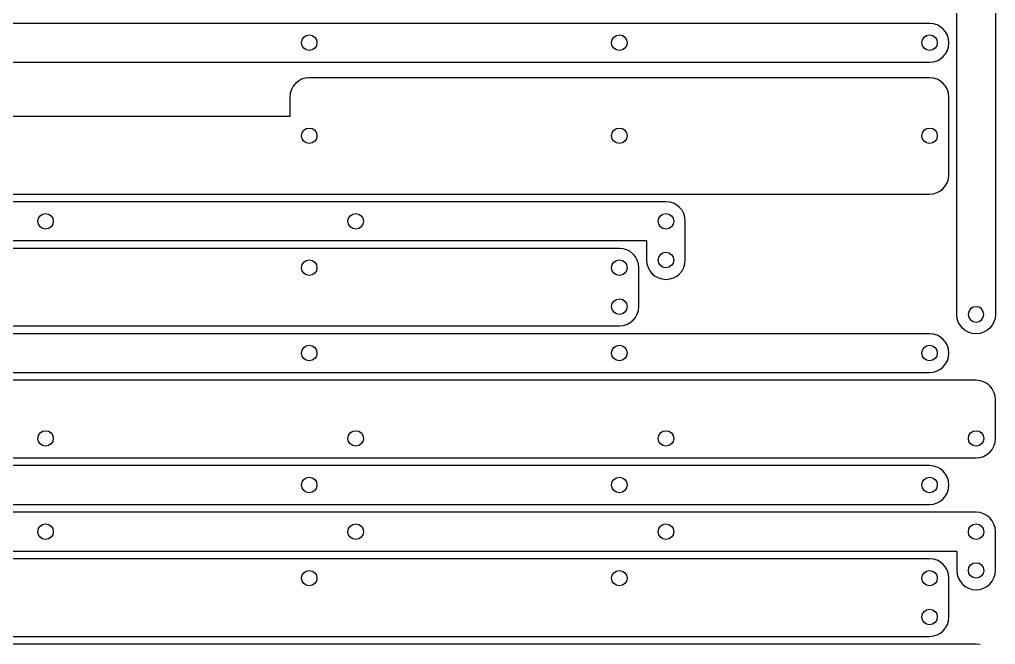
# Model space of a CAD drawing. Extents: x -146 to 800, y 150 to 800.
# Drawn here: x 344.3 to 596.1, y 469.9 to 631 of the extents above; entities that cross this region are included whole.
import ezdxf

# ---------------------------------------------------------------- set-up
doc = ezdxf.new("R2010")
doc.units = 0

msp = doc.modelspace()

# ---------------------------------------------------------------- linework, layer by layer
for p, q in [((596.056, 794.999), (596.056, 554.999)), ((586.056, 554.999), (586.056, 789.999)), ((579.056, 629.999), (-140.943, 629.999)), ((580.066137, 629.897727), (579.056, 629.999)), ((581.005844, 629.607125), (580.066137, 629.897727)), ((581.855316, 629.147023), (581.005844, 629.607125)), ((417.641625, 626.430375), (418.277328, 626.858891)), ((418.277328, 626.858891), (419.056, 627.016)), ((419.056, 627.016), (419.834812, 626.858891)), ((419.834812, 626.858891), (420.47075, 626.430375)), ((497.641625, 626.430375), (498.277328, 626.858891)), ((498.277328, 626.858891), (499.056, 627.016)), ((499.056, 627.016), (499.834672, 626.858891)), ((499.834672, 626.858891), (500.470375, 626.430375)), ((577.641625, 626.430375), (578.277328, 626.858891)), ((578.277328, 626.858891), (579.056, 627.016)), ((579.056, 627.016), (579.834672, 626.858891)), ((579.834672, 626.858891), (580.470375, 626.430375)), ((582.59475, 628.53725), (581.855316, 629.147023)), ((583.20434, 627.797633), (582.59475, 628.53725)), ((583.664281, 626.948), (583.20434, 627.797633)), ((583.95477, 626.00818), (583.664281, 626.948)), ((417.056, 625.016), (417.213109, 625.794672)), ((417.21325, 624.237906), (417.056, 625.016)), ((417.213109, 625.794672), (417.641625, 626.430375)), ((420.47075, 626.430375), (420.899313, 625.794672)), ((421.056, 625.016), (420.898891, 624.237766)), ((420.899313, 625.794672), (421.056, 625.016)), ((497.056, 625.016), (497.213109, 625.794672)), ((497.213531, 624.237906), (497.056, 625.016)), ((497.213109, 625.794672), (497.641625, 626.430375)), ((500.470375, 626.430375), (500.898891, 625.794672)), ((501.056, 625.016), (500.89875, 624.237766)), ((500.898891, 625.794672), (501.056, 625.016)), ((577.056, 625.016), (577.213109, 625.794672)), ((577.21325, 624.237906), (577.056, 625.016)), ((577.213109, 625.794672), (577.641625, 626.430375)), ((580.470375, 626.430375), (580.898891, 625.794672)), ((580.898891, 625.794672), (581.056, 625.016)), ((581.056, 625.016), (580.898891, 624.237766)), ((584.056, 624.998), (583.95477, 626.00818)), ((583.95477, 623.987906), (584.056, 624.998)), ((417.642, 623.6025), (417.21325, 624.237906)), ((418.27775, 623.174094), (417.642, 623.6025)), ((419.056, 623.017), (418.27775, 623.174094)), ((419.834672, 623.173672), (419.056, 623.017)), ((420.470375, 623.602125), (419.834672, 623.173672)), ((420.898891, 624.237766), (420.470375, 623.602125)), ((497.642, 623.6025), (497.213531, 624.237906)), ((498.277469, 623.174094), (497.642, 623.6025)), ((499.056, 623.017), (498.277469, 623.174094)), ((499.83425, 623.173672), (499.056, 623.017)), ((500.47, 623.602125), (499.83425, 623.173672)), ((500.89875, 624.237766), (500.47, 623.602125)), ((577.642, 623.6025), (577.21325, 624.237906)), ((578.27775, 623.174094), (577.642, 623.6025)), ((579.056, 623.017), (578.27775, 623.174094)), ((579.834672, 623.173672), (579.056, 623.017)), ((580.470375, 623.602125), (579.834672, 623.173672)), ((580.898891, 624.237766), (580.470375, 623.602125)), ((582.59475, 621.45975), (583.20434, 622.199)), ((583.20434, 622.199), (583.664281, 623.048313)), ((583.664281, 623.048313), (583.95477, 623.987906)), ((-140.943, 619.999), (579.056, 619.999)), ((579.056, 619.999), (580.066137, 620.100187)), ((580.066137, 620.100187), (581.005844, 620.390562)), ((581.005844, 620.390562), (581.855316, 620.850344)), ((581.855316, 620.850344), (582.59475, 621.45975)), ((415.51725, 614.53675), (414.90766, 613.797316)), ((416.256684, 615.14634), (415.51725, 614.53675)), ((417.106156, 615.606281), (416.256684, 615.14634)), ((418.045863, 615.89677), (417.106156, 615.606281)), ((419.056, 615.998), (418.045863, 615.89677)), ((579.056, 615.998), (419.056, 615.998)), ((580.066094, 615.89677), (579.056, 615.998)), ((581.005688, 615.606281), (580.066094, 615.89677)), ((581.855, 615.14634), (581.005688, 615.606281)), ((582.59425, 614.53675), (581.855, 615.14634)), ((583.203656, 613.797316), (582.59425, 614.53675)), ((414.15723, 612.008137), (414.056, 610.998)), ((414.447719, 612.947844), (414.15723, 612.008137)), ((414.90766, 613.797316), (414.447719, 612.947844)), ((583.663437, 612.947844), (583.203656, 613.797316)), ((583.953812, 612.008137), (583.663437, 612.947844)), ((584.055, 610.998), (583.953812, 612.008137)), ((414.056, 610.998), (414.056, 606.033)), ((584.055, 590.998), (584.055, 610.998)), ((414.056, 606.033), (-140.944, 606.033)), ((417.056, 601.033), (417.21325, 601.81175)), ((417.21325, 601.81175), (417.642, 602.448)), ((417.642, 602.448), (418.27775, 602.875875)), ((418.27775, 602.875875), (419.056, 603.033)), ((419.056, 603.033), (419.83425, 602.875875)), ((419.83425, 602.875875), (420.47, 602.448)), ((420.47, 602.448), (420.89875, 601.81175)), ((420.89875, 601.81175), (421.056, 601.033)), ((497.057, 601.035), (497.21375, 601.81175)), ((497.21375, 601.81175), (497.642, 602.446)), ((497.642, 602.446), (498.276875, 602.875125)), ((498.276875, 602.875125), (499.055, 603.032)), ((499.055, 603.032), (499.056, 603.033)), ((499.056, 603.033), (499.83425, 602.875875)), ((499.83425, 602.875875), (500.47, 602.448)), ((500.47, 602.448), (500.89875, 601.81175)), ((500.89875, 601.81175), (501.056, 601.033)), ((577.056, 601.033), (577.213109, 601.811672)), ((577.213109, 601.811672), (577.641625, 602.447375)), ((577.641625, 602.447375), (578.277328, 602.875891)), ((578.277328, 602.875891), (579.056, 603.033)), ((579.056, 603.033), (579.834672, 602.875891)), ((579.834672, 602.875891), (580.470375, 602.447375)), ((580.470375, 602.447375), (580.898891, 601.811672)), ((580.898891, 601.811672), (581.056, 601.033)), ((417.212625, 600.256125), (417.056, 601.033)), ((417.64, 599.621), (417.212625, 600.256125)), ((417.643, 599.619), (417.64, 599.621)), ((418.27825, 599.191125), (417.643, 599.619)), ((417.643, 599.619), (417.643, 599.619)), ((419.056, 599.034), (418.27825, 599.191125)), ((419.832875, 599.190625), (419.056, 599.034)), ((420.468, 599.618), (419.832875, 599.190625)), ((420.471, 599.62), (420.468, 599.618)), ((420.898875, 600.25525), (420.471, 599.62)), ((420.471, 599.62), (420.471, 599.62)), ((421.056, 601.033), (420.898875, 600.25525)), ((497.057, 601.033), (497.057, 601.035)), ((497.057, 601.03), (497.057, 601.033)), ((497.2135, 600.254625), (497.057, 601.03)), ((497.64, 599.621), (497.2135, 600.254625)), ((497.643, 599.619), (497.64, 599.621)), ((498.277875, 599.191125), (497.643, 599.619)), ((497.643, 599.619), (497.643, 599.619)), ((499.056, 599.034), (498.277875, 599.191125)), ((499.832875, 599.190625), (499.056, 599.034)), ((500.468, 599.618), (499.832875, 599.190625)), ((500.47, 599.62), (500.468, 599.618)), ((500.89875, 600.25525), (500.47, 599.62)), ((500.47, 599.62), (500.47, 599.62)), ((501.056, 601.033), (500.89875, 600.25525)), ((577.213109, 600.25475), (577.056, 601.033)), ((577.641625, 599.619), (577.213109, 600.25475)), ((578.277328, 599.19025), (577.641625, 599.619)), ((579.056, 599.033), (578.277328, 599.19025)), ((579.83425, 599.19025), (579.056, 599.033)), ((580.47, 599.619), (579.83425, 599.19025)), ((580.89875, 600.25475), (580.47, 599.619)), ((581.056, 601.033), (580.89875, 600.25475)), ((583.203656, 588.198684), (583.663437, 589.048156)), ((583.663437, 589.048156), (583.953812, 589.987863)), ((583.953812, 589.987863), (584.055, 590.998)), ((581.005688, 586.389719), (581.855, 586.84966)), ((581.855, 586.84966), (582.59425, 587.45925)), ((582.59425, 587.45925), (583.203656, 588.198684)), ((-140.944, 586.033), (418.711, 586.033)), ((511.055, 584.033), (-128.945, 584.033)), ((418.711, 586.033), (419.056, 585.998)), ((419.056, 585.998), (579.056, 585.998)), ((512.065137, 583.93177), (511.055, 584.033)), ((579.056, 585.998), (580.066094, 586.09923)), ((580.066094, 586.09923), (581.005688, 586.389719)), ((513.004844, 583.641281), (512.065137, 583.93177)), ((513.854316, 583.18134), (513.004844, 583.641281)), ((514.59375, 582.57175), (513.854316, 583.18134)), ((515.20334, 581.832316), (514.59375, 582.57175)), ((515.663281, 580.982844), (515.20334, 581.832316)), ((349.055, 579.015), (349.212266, 579.793672)), ((349.212266, 578.236328), (349.055, 579.015)), ((349.212266, 579.793672), (349.641125, 580.429375)), ((349.641125, 580.429375), (350.277172, 580.857891)), ((350.277172, 580.857891), (351.056, 581.015)), ((351.056, 581.015), (351.834094, 580.85775)), ((351.834094, 580.85775), (352.4695, 580.429)), ((352.4695, 580.429), (352.897906, 579.79325)), ((352.897906, 579.79325), (353.055, 579.015)), ((353.055, 579.015), (352.897906, 578.23675)), ((429.055, 579.015), (429.212266, 579.793672)), ((429.212266, 578.236328), (429.055, 579.015)), ((429.212266, 579.793672), (429.641125, 580.429375)), ((429.641125, 580.429375), (430.277172, 580.857891)), ((430.277172, 580.857891), (431.056, 581.015)), ((431.056, 581.015), (431.834094, 580.85775)), ((431.834094, 580.85775), (432.4695, 580.429)), ((432.4695, 580.429), (432.897906, 579.79325)), ((432.897906, 579.79325), (433.055, 579.015)), ((433.055, 579.015), (432.897906, 578.23675)), ((509.055, 579.015), (509.212266, 579.793672)), ((509.212266, 578.236328), (509.055, 579.015)), ((509.212266, 579.793672), (509.641125, 580.429375)), ((509.641125, 580.429375), (510.277172, 580.857891)), ((510.277172, 580.857891), (511.056, 581.015)), ((511.056, 581.015), (511.834094, 580.85775)), ((511.834094, 580.85775), (512.4695, 580.429)), ((512.4695, 580.429), (512.897906, 579.79325)), ((512.897906, 579.79325), (513.055, 579.015)), ((513.055, 579.015), (512.897906, 578.23675)), ((515.95377, 580.043137), (515.663281, 580.982844)), ((516.055, 579.033), (515.95377, 580.043137)), ((516.055, 569.033), (516.055, 579.033)), ((349.641125, 577.600625), (349.212266, 578.236328)), ((350.277172, 577.172109), (349.641125, 577.600625)), ((351.056, 577.015), (350.277172, 577.172109)), ((351.834094, 577.17225), (351.056, 577.015)), ((352.4695, 577.601), (351.834094, 577.17225)), ((352.897906, 578.23675), (352.4695, 577.601)), ((429.641125, 577.600625), (429.212266, 578.236328)), ((430.277172, 577.172109), (429.641125, 577.600625)), ((431.056, 577.015), (430.277172, 577.172109)), ((431.834094, 577.17225), (431.056, 577.015)), ((432.4695, 577.601), (431.834094, 577.17225)), ((432.897906, 578.23675), (432.4695, 577.601)), ((509.641125, 577.600625), (509.212266, 578.236328)), ((510.277172, 577.172109), (509.641125, 577.600625)), ((511.056, 577.015), (510.277172, 577.172109)), ((511.834094, 577.17225), (511.056, 577.015)), ((512.4695, 577.601), (511.834094, 577.17225)), ((512.897906, 578.23675), (512.4695, 577.601)), ((-128.945, 574.033), (506.056, 574.033)), ((506.056, 574.033), (506.056, 569.033)), ((499.056, 572.033), (-140.943, 572.033)), ((500.066137, 571.93177), (499.056, 572.033)), ((501.005844, 571.641281), (500.066137, 571.93177)), ((501.855316, 571.18134), (501.005844, 571.641281)), ((417.6425, 568.465375), (418.277906, 568.893891)), ((418.277906, 568.893891), (419.056, 569.051)), ((419.056, 569.051), (419.834812, 568.893891)), ((419.834812, 568.893891), (420.47075, 568.465375)), ((497.641625, 568.465375), (498.277328, 568.893891)), ((498.277328, 568.893891), (499.056, 569.051)), ((499.056, 569.051), (499.834828, 568.893891)), ((499.834828, 568.893891), (500.470875, 568.465375)), ((502.59475, 570.57175), (501.855316, 571.18134)), ((503.20434, 569.832316), (502.59475, 570.57175)), ((503.664281, 568.982844), (503.20434, 569.832316)), ((503.95477, 568.043137), (503.664281, 568.982844)), ((506.056, 569.033), (506.157188, 568.022863)), ((509.056, 569.015), (509.213109, 569.79325)), ((509.213109, 568.236328), (509.056, 569.015)), ((509.213109, 569.79325), (509.641625, 570.429)), ((509.641625, 570.429), (510.277328, 570.85775)), ((510.277328, 570.85775), (511.056, 571.015)), ((511.056, 571.015), (511.834109, 570.857328)), ((511.834109, 570.857328), (512.469625, 570.428625)), ((512.469625, 570.428625), (512.898328, 569.793109)), ((512.898328, 569.793109), (513.056, 569.015)), ((513.056, 569.015), (512.89875, 568.236328)), ((515.953812, 568.022863), (516.055, 569.033)), ((417.057, 567.051), (417.214094, 567.829672)), ((417.214094, 566.27275), (417.057, 567.051)), ((417.214094, 567.829672), (417.6425, 568.465375)), ((420.47075, 568.465375), (420.899313, 567.829672)), ((421.056, 567.051), (420.898891, 566.272328)), ((420.899313, 567.829672), (421.056, 567.051)), ((497.056, 567.051), (497.213109, 567.829672)), ((497.21325, 566.27275), (497.056, 567.051)), ((497.213109, 567.829672), (497.641625, 568.465375)), ((500.470875, 568.465375), (500.899734, 567.829672)), ((500.899734, 567.829672), (501.057, 567.051)), ((501.057, 567.051), (500.899734, 566.272328)), ((504.056, 567.033), (503.95477, 568.043137)), ((504.056, 557.033), (504.056, 567.033)), ((506.157188, 568.022863), (506.447563, 567.083156)), ((506.447563, 567.083156), (506.907344, 566.233684)), ((509.641625, 567.600625), (509.213109, 568.236328)), ((510.277328, 567.172109), (509.641625, 567.600625)), ((511.056, 567.015), (510.277328, 567.172109)), ((511.83425, 567.172109), (511.056, 567.015)), ((512.47, 567.600625), (511.83425, 567.172109)), ((512.89875, 568.236328), (512.47, 567.600625)), ((515.203656, 566.233684), (515.663437, 567.083156)), ((515.663437, 567.083156), (515.953812, 568.022863)), ((417.6425, 565.637), (417.214094, 566.27275)), ((418.277906, 565.20825), (417.6425, 565.637)), ((419.056, 565.051), (418.277906, 565.20825)), ((419.834672, 565.208109), (419.056, 565.051)), ((420.470375, 565.636625), (419.834672, 565.208109)), ((420.898891, 566.272328), (420.470375, 565.636625)), ((497.642, 565.637), (497.21325, 566.27275)), ((498.27775, 565.20825), (497.642, 565.637)), ((499.056, 565.051), (498.27775, 565.20825)), ((499.834828, 565.208109), (499.056, 565.051)), ((500.470875, 565.636625), (499.834828, 565.208109)), ((500.899734, 566.272328), (500.470875, 565.636625)), ((506.907344, 566.233684), (507.51675, 565.49425)), ((507.51675, 565.49425), (508.256, 564.88466)), ((508.256, 564.88466), (509.105313, 564.424719)), ((509.105313, 564.424719), (510.044906, 564.13423)), ((510.044906, 564.13423), (511.055, 564.033)), ((511.055, 564.033), (511.056, 564.033)), ((511.056, 564.033), (512.066094, 564.13423)), ((512.066094, 564.13423), (513.005688, 564.424719)), ((513.005688, 564.424719), (513.855, 564.88466)), ((513.855, 564.88466), (514.59425, 565.49425)), ((514.59425, 565.49425), (515.203656, 566.233684)), ((497.641625, 558.429375), (498.277328, 558.857891)), ((498.277328, 558.857891), (499.056, 559.015)), ((499.056, 559.015), (499.834812, 558.857891)), ((499.834812, 558.857891), (500.47075, 558.429375)), ((497.056, 557.015), (497.213109, 557.793672)), ((497.21325, 556.23675), (497.056, 557.015)), ((497.213109, 557.793672), (497.641625, 558.429375)), ((500.47075, 558.429375), (500.899313, 557.793672)), ((501.056, 557.015), (500.898891, 556.236328)), ((500.899313, 557.793672), (501.056, 557.015)), ((503.95477, 556.022863), (504.056, 557.033)), ((589.624375, 556.413375), (589.195672, 555.777672)), ((590.259891, 556.841891), (589.624375, 556.413375)), ((591.038, 556.999), (590.259891, 556.841891)), ((591.81625, 556.841891), (591.038, 556.999)), ((592.452, 556.413375), (591.81625, 556.841891)), ((592.88075, 555.777672), (592.452, 556.413375)), ((497.642, 555.601), (497.21325, 556.23675)), ((498.27775, 555.17225), (497.642, 555.601)), ((499.056, 555.015), (498.27775, 555.17225)), ((499.834672, 555.172109), (499.056, 555.015)), ((500.470375, 555.600625), (499.834672, 555.172109)), ((500.898891, 556.236328), (500.470375, 555.600625)), ((502.59475, 553.49425), (503.20434, 554.233684)), ((503.20434, 554.233684), (503.664281, 555.083156)), ((503.664281, 555.083156), (503.95477, 556.022863)), ((586.15723, 553.988863), (586.056, 554.999)), ((586.447719, 553.049156), (586.15723, 553.988863)), ((589.195672, 555.777672), (589.038, 554.999)), ((589.038, 554.999), (589.195109, 554.22075)), ((589.195109, 554.22075), (589.623625, 553.585)), ((592.452375, 553.585), (592.880891, 554.22075)), ((593.038, 554.999), (592.88075, 555.777672)), ((592.880891, 554.22075), (593.038, 554.999)), ((595.95477, 553.988863), (595.664281, 553.049156)), ((596.056, 554.999), (595.95477, 553.988863)), ((-140.943, 552.033), (499.056, 552.033)), ((499.056, 552.033), (500.066137, 552.13423)), ((500.066137, 552.13423), (501.005844, 552.424719)), ((501.005844, 552.424719), (501.855316, 552.88466)), ((501.855316, 552.88466), (502.59475, 553.49425)), ((586.90766, 552.199684), (586.447719, 553.049156)), ((587.51725, 551.46025), (586.90766, 552.199684)), ((588.256684, 550.85066), (587.51725, 551.46025)), ((589.623625, 553.585), (590.259328, 553.15625)), ((590.259328, 553.15625), (591.038, 552.999)), ((591.038, 552.999), (591.816672, 553.15625)), ((591.816672, 553.15625), (592.452375, 553.585)), ((594.59475, 551.46025), (593.855316, 550.85066)), ((595.20434, 552.199684), (594.59475, 551.46025)), ((595.664281, 553.049156), (595.20434, 552.199684)), ((579.056, 550.033), (-140.943, 550.033)), ((580.066137, 549.93177), (579.056, 550.033)), ((581.005844, 549.641281), (580.066137, 549.93177)), ((581.855316, 549.18134), (581.005844, 549.641281)), ((582.59475, 548.57175), (581.855316, 549.18134)), ((589.106156, 550.390719), (588.256684, 550.85066)), ((590.045863, 550.10023), (589.106156, 550.390719)), ((591.056, 549.999), (590.045863, 550.10023)), ((592.066137, 550.10023), (591.056, 549.999)), ((593.005844, 550.390719), (592.066137, 550.10023)), ((593.855316, 550.85066), (593.005844, 550.390719)), ((417.21325, 545.82925), (417.642, 546.465)), ((417.642, 546.465), (418.27775, 546.89375)), ((418.27775, 546.89375), (419.056, 547.051)), ((419.056, 547.051), (419.834828, 546.893891)), ((419.834828, 546.893891), (420.470875, 546.465375)), ((420.470875, 546.465375), (420.899734, 545.829672)), ((497.213953, 545.82925), (497.642125, 546.465)), ((497.642125, 546.465), (498.277484, 546.89375)), ((498.277484, 546.89375), (499.056, 547.051)), ((499.056, 547.051), (499.834812, 546.893891)), ((499.834812, 546.893891), (500.47075, 546.465375)), ((500.47075, 546.465375), (500.899313, 545.829672)), ((577.21325, 545.82925), (577.642, 546.465)), ((577.642, 546.465), (578.27775, 546.89375)), ((578.27775, 546.89375), (579.056, 547.051)), ((579.056, 547.051), (579.834828, 546.893891)), ((579.834828, 546.893891), (580.470875, 546.465375)), ((580.470875, 546.465375), (580.899734, 545.829672)), ((583.20434, 547.832316), (582.59475, 548.57175)), ((583.664281, 546.982844), (583.20434, 547.832316)), ((583.95477, 546.043137), (583.664281, 546.982844)), ((417.056, 545.051), (417.21325, 545.82925)), ((417.213672, 544.272328), (417.056, 545.051)), ((417.642375, 543.636625), (417.213672, 544.272328)), ((420.899734, 544.272328), (420.470875, 543.636625)), ((420.899734, 545.829672), (421.057, 545.051)), ((421.057, 545.051), (420.899734, 544.272328)), ((497.057, 545.051), (497.213953, 545.82925)), ((497.214094, 544.272328), (497.057, 545.051)), ((497.6425, 543.636625), (497.214094, 544.272328)), ((500.898891, 544.272328), (500.470375, 543.636625)), ((501.056, 545.051), (500.898891, 544.272328)), ((500.899313, 545.829672), (501.056, 545.051)), ((577.056, 545.051), (577.21325, 545.82925)), ((577.21325, 544.272328), (577.056, 545.051)), ((577.642, 543.636625), (577.21325, 544.272328)), ((580.899734, 544.272328), (580.470875, 543.636625)), ((580.899734, 545.829672), (581.057, 545.051)), ((581.057, 545.051), (580.899734, 544.272328)), ((583.664281, 543.083156), (583.95477, 544.022863)), ((584.056, 545.033), (583.95477, 546.043137)), ((583.95477, 544.022863), (584.056, 545.033)), ((418.277891, 543.208109), (417.642375, 543.636625)), ((419.056, 543.051), (418.277891, 543.208109)), ((419.834828, 543.208109), (419.056, 543.051)), ((420.470875, 543.636625), (419.834828, 543.208109)), ((498.277906, 543.208109), (497.6425, 543.636625)), ((499.056, 543.051), (498.277906, 543.208109)), ((499.834672, 543.208109), (499.056, 543.051)), ((500.470375, 543.636625), (499.834672, 543.208109)), ((578.27775, 543.208109), (577.642, 543.636625)), ((579.056, 543.051), (578.27775, 543.208109)), ((579.834828, 543.208109), (579.056, 543.051)), ((580.470875, 543.636625), (579.834828, 543.208109)), ((581.855316, 540.88466), (582.59475, 541.49425)), ((582.59475, 541.49425), (583.20434, 542.233684)), ((583.20434, 542.233684), (583.664281, 543.083156)), ((-140.943, 540.033), (579.056, 540.033)), ((579.056, 540.033), (580.066137, 540.13423)), ((580.066137, 540.13423), (581.005844, 540.424719)), ((581.005844, 540.424719), (581.855316, 540.88466)), ((591.055, 538.033), (-128.944, 538.033)), ((592.065137, 537.93177), (591.055, 538.033)), ((593.004844, 537.641281), (592.065137, 537.93177)), ((593.854316, 537.18134), (593.004844, 537.641281)), ((594.59375, 536.57175), (593.854316, 537.18134)), ((595.20334, 535.832316), (594.59375, 536.57175)), ((595.663281, 534.982844), (595.20334, 535.832316)), ((595.95377, 534.043137), (595.663281, 534.982844)), ((596.055, 533.033), (595.95377, 534.043137)), ((596.055, 523.033), (596.055, 533.033)), ((349.056, 523.033), (349.213094, 523.811672)), ((349.213094, 523.811672), (349.6415, 524.447375)), ((349.6415, 524.447375), (350.276906, 524.875891)), ((350.276906, 524.875891), (351.055, 525.033)), ((351.055, 525.033), (351.833828, 524.875891)), ((351.833828, 524.875891), (352.469875, 524.447375)), ((352.469875, 524.447375), (352.898734, 523.811672)), ((352.898734, 523.811672), (353.056, 523.033)), ((429.055, 523.033), (429.21225, 523.811672)), ((429.21225, 523.811672), (429.641, 524.447375)), ((429.641, 524.447375), (430.27675, 524.875891)), ((430.27675, 524.875891), (431.055, 525.033)), ((431.055, 525.033), (431.833828, 524.875891)), ((431.833828, 524.875891), (432.469875, 524.447375)), ((432.469875, 524.447375), (432.898734, 523.811672)), ((432.898734, 523.811672), (433.056, 523.033)), ((509.056, 523.033), (509.212953, 523.811672)), ((509.212953, 523.811672), (509.641125, 524.447375)), ((509.641125, 524.447375), (510.276484, 524.875891)), ((510.276484, 524.875891), (511.055, 525.033)), ((511.055, 525.033), (511.833812, 524.875891)), ((511.833812, 524.875891), (512.46975, 524.447375)), ((512.46975, 524.447375), (512.898312, 523.811672)), ((512.898312, 523.811672), (513.055, 523.033)), ((589.055, 523.033), (589.21225, 523.811672)), ((589.21225, 523.811672), (589.641, 524.447375)), ((589.641, 524.447375), (590.27675, 524.875891)), ((590.27675, 524.875891), (591.055, 525.033)), ((591.055, 525.033), (591.833828, 524.875891)), ((591.833828, 524.875891), (592.469875, 524.447375)), ((592.469875, 524.447375), (592.898734, 523.811672)), ((592.898734, 523.811672), (593.056, 523.033)), ((349.213094, 522.25475), (349.056, 523.033)), ((349.6415, 521.619), (349.213094, 522.25475)), ((350.276906, 521.19025), (349.6415, 521.619)), ((351.055, 521.033), (350.276906, 521.19025)), ((351.833828, 521.190109), (351.055, 521.033)), ((352.469875, 521.618625), (351.833828, 521.190109)), ((352.898734, 522.254328), (352.469875, 521.618625)), ((353.056, 523.033), (352.898734, 522.254328)), ((429.212672, 522.25475), (429.055, 523.033)), ((429.641375, 521.619), (429.212672, 522.25475)), ((430.276891, 521.19025), (429.641375, 521.619)), ((431.055, 521.033), (430.276891, 521.19025)), ((431.833828, 521.190109), (431.055, 521.033)), ((432.469875, 521.618625), (431.833828, 521.190109)), ((432.898734, 522.254328), (432.469875, 521.618625)), ((433.056, 523.033), (432.898734, 522.254328)), ((509.213094, 522.25475), (509.056, 523.033)), ((509.6415, 521.619), (509.213094, 522.25475)), ((510.276906, 521.19025), (509.6415, 521.619)), ((511.055, 521.033), (510.276906, 521.19025)), ((511.833672, 521.190109), (511.055, 521.033)), ((512.469375, 521.618625), (511.833672, 521.190109)), ((512.897891, 522.254328), (512.469375, 521.618625)), ((513.055, 523.033), (512.897891, 522.254328)), ((589.21225, 522.25475), (589.055, 523.033)), ((589.641, 521.619), (589.21225, 522.25475)), ((590.27675, 521.19025), (589.641, 521.619)), ((591.055, 521.033), (590.27675, 521.19025)), ((591.833828, 521.190109), (591.055, 521.033)), ((592.469875, 521.618625), (591.833828, 521.190109)), ((592.898734, 522.254328), (592.469875, 521.618625)), ((593.056, 523.033), (592.898734, 522.254328)), ((595.20334, 520.233684), (595.663281, 521.083156)), ((595.663281, 521.083156), (595.95377, 522.022863)), ((595.95377, 522.022863), (596.055, 523.033)), ((593.004844, 518.424719), (593.854316, 518.88466)), ((593.854316, 518.88466), (594.59375, 519.49425)), ((594.59375, 519.49425), (595.20334, 520.233684)), ((579.056, 516.033), (-135.943, 516.033)), ((-128.944, 518.033), (591.055, 518.033)), ((580.066137, 515.93177), (579.056, 516.033)), ((591.055, 518.033), (592.065137, 518.13423)), ((592.065137, 518.13423), (593.004844, 518.424719)), ((581.005844, 515.641281), (580.066137, 515.93177)), ((581.855316, 515.18134), (581.005844, 515.641281)), ((582.59475, 514.57175), (581.855316, 515.18134)), ((583.20434, 513.832316), (582.59475, 514.57175)), ((583.664281, 512.982844), (583.20434, 513.832316)), ((417.056, 511.051), (417.213109, 511.829672)), ((417.213109, 510.27275), (417.056, 511.051)), ((417.213109, 511.829672), (417.641625, 512.465375)), ((417.641625, 512.465375), (418.277328, 512.893891)), ((418.277328, 512.893891), (419.056, 513.051)), ((419.056, 513.051), (419.834672, 512.893891)), ((419.834672, 512.893891), (420.470375, 512.465375)), ((420.470375, 512.465375), (420.898891, 511.829672)), ((421.056, 511.051), (420.89875, 510.272328)), ((420.898891, 511.829672), (421.056, 511.051)), ((497.056, 511.051), (497.213109, 511.829672)), ((497.213109, 510.27275), (497.056, 511.051)), ((497.213109, 511.829672), (497.641625, 512.465375)), ((497.641625, 512.465375), (498.277328, 512.893891)), ((498.277328, 512.893891), (499.056, 513.051)), ((499.056, 513.051), (499.83425, 512.893891)), ((499.83425, 512.893891), (500.47, 512.465375)), ((500.47, 512.465375), (500.89875, 511.829672)), ((500.89875, 511.829672), (501.056, 511.051)), ((501.056, 511.051), (500.89875, 510.272328)), ((577.056, 511.051), (577.213109, 511.829672)), ((577.213109, 510.27275), (577.056, 511.051)), ((577.213109, 511.829672), (577.641625, 512.465375)), ((577.641625, 512.465375), (578.277328, 512.893891)), ((578.277328, 512.893891), (579.056, 513.051)), ((579.056, 513.051), (579.834672, 512.893891)), ((579.834672, 512.893891), (580.470375, 512.465375)), ((580.470375, 512.465375), (580.898891, 511.829672)), ((581.056, 511.051), (580.89875, 510.272328)), ((580.898891, 511.829672), (581.056, 511.051)), ((583.95477, 512.043137), (583.664281, 512.982844)), ((584.056, 511.033), (583.95477, 512.043137)), ((583.95477, 510.022863), (584.056, 511.033)), ((417.641625, 509.637), (417.213109, 510.27275)), ((418.277328, 509.20825), (417.641625, 509.637)), ((419.056, 509.051), (418.277328, 509.20825)), ((419.83425, 509.208109), (419.056, 509.051)), ((420.47, 509.636625), (419.83425, 509.208109)), ((420.89875, 510.272328), (420.47, 509.636625)), ((497.641625, 509.637), (497.213109, 510.27275)), ((498.277328, 509.20825), (497.641625, 509.637)), ((499.056, 509.051), (498.277328, 509.20825)), ((499.83425, 509.208109), (499.056, 509.051)), ((500.47, 509.636625), (499.83425, 509.208109)), ((500.89875, 510.272328), (500.47, 509.636625)), ((577.641625, 509.637), (577.213109, 510.27275)), ((578.277328, 509.20825), (577.641625, 509.637)), ((579.056, 509.051), (578.277328, 509.20825)), ((579.83425, 509.208109), (579.056, 509.051)), ((580.47, 509.636625), (579.83425, 509.208109)), ((580.89875, 510.272328), (580.47, 509.636625)), ((583.20434, 508.233684), (583.664281, 509.083156)), ((583.664281, 509.083156), (583.95477, 510.022863)), ((-140.943, 506.033), (579.056, 506.033)), ((579.056, 506.033), (580.066137, 506.13423)), ((580.066137, 506.13423), (581.005844, 506.424719)), ((581.005844, 506.424719), (581.855316, 506.88466)), ((581.855316, 506.88466), (582.59475, 507.49425)), ((582.59475, 507.49425), (583.20434, 508.233684)), ((591.056, 504.033), (-128.943, 504.033)), ((592.066094, 503.93177), (591.056, 504.033)), ((593.005688, 503.641281), (592.066094, 503.93177)), ((593.855, 503.18134), (593.005688, 503.641281)), ((350.277328, 500.857891), (351.056, 501.015)), ((351.056, 501.015), (351.83425, 500.857891)), ((430.277328, 500.857891), (431.056, 501.015)), ((431.056, 501.015), (431.834109, 500.857891)), ((510.277172, 500.857891), (511.056, 501.015)), ((511.056, 501.015), (511.83425, 500.857891)), ((590.277172, 500.857891), (591.056, 501.015)), ((591.056, 501.015), (591.834109, 500.857891)), ((594.59425, 502.57175), (593.855, 503.18134)), ((595.203656, 501.832316), (594.59425, 502.57175)), ((595.663437, 500.982844), (595.203656, 501.832316)), ((595.953812, 500.043137), (595.663437, 500.982844)), ((349.056, 499.015), (349.213109, 499.793672)), ((349.212688, 498.236328), (349.056, 499.015)), ((349.213109, 499.793672), (349.641625, 500.429375)), ((349.641625, 500.429375), (350.277328, 500.857891)), ((351.83425, 500.857891), (352.47, 500.429375)), ((352.47, 500.429375), (352.89875, 499.793672)), ((352.89875, 499.793672), (353.056, 499.015)), ((353.056, 499.015), (352.898891, 498.23675)), ((429.056, 499.015), (429.213109, 499.793672)), ((429.213109, 498.236328), (429.056, 499.015)), ((429.213109, 499.793672), (429.641625, 500.429375)), ((429.641625, 500.429375), (430.277328, 500.857891)), ((431.834109, 500.857891), (432.469625, 500.429375)), ((432.469625, 500.429375), (432.898328, 499.793672)), ((432.898328, 499.793672), (433.056, 499.015)), ((433.056, 499.015), (432.89875, 498.23675)), ((509.055, 499.015), (509.212266, 499.793672)), ((509.212266, 498.236328), (509.055, 499.015)), ((509.212266, 499.793672), (509.641125, 500.429375)), ((509.641125, 500.429375), (510.277172, 500.857891)), ((511.83425, 500.857891), (512.47, 500.429375)), ((512.47, 500.429375), (512.89875, 499.793672)), ((512.89875, 499.793672), (513.056, 499.015)), ((513.056, 499.015), (512.89875, 498.23675)), ((589.055, 499.015), (589.212266, 499.793672)), ((589.212266, 498.236328), (589.055, 499.015)), ((589.212266, 499.793672), (589.641125, 500.429375)), ((589.641125, 500.429375), (590.277172, 500.857891)), ((591.834109, 500.857891), (592.469625, 500.429375)), ((592.469625, 500.429375), (592.898328, 499.793672)), ((592.898328, 499.793672), (593.056, 499.015)), ((593.056, 499.015), (592.89875, 498.23675)), ((596.055, 499.033), (595.953812, 500.043137)), ((596.055, 489.033), (596.055, 499.033)), ((349.64125, 497.600625), (349.212688, 498.236328)), ((350.277188, 497.172109), (349.64125, 497.600625)), ((351.056, 497.015), (350.277188, 497.172109)), ((351.834672, 497.17225), (351.056, 497.015)), ((352.470375, 497.601), (351.834672, 497.17225)), ((352.898891, 498.23675), (352.470375, 497.601)), ((429.641625, 497.600625), (429.213109, 498.236328)), ((430.277328, 497.172109), (429.641625, 497.600625)), ((431.056, 497.015), (430.277328, 497.172109)), ((431.83425, 497.17225), (431.056, 497.015)), ((432.47, 497.601), (431.83425, 497.17225)), ((432.89875, 498.23675), (432.47, 497.601)), ((509.641125, 497.600625), (509.212266, 498.236328)), ((510.277172, 497.172109), (509.641125, 497.600625)), ((511.056, 497.015), (510.277172, 497.172109)), ((511.83425, 497.17225), (511.056, 497.015)), ((512.47, 497.601), (511.83425, 497.17225)), ((512.89875, 498.23675), (512.47, 497.601)), ((589.641125, 497.600625), (589.212266, 498.236328)), ((590.277172, 497.172109), (589.641125, 497.600625)), ((591.056, 497.015), (590.277172, 497.172109)), ((591.83425, 497.17225), (591.056, 497.015)), ((592.47, 497.601), (591.83425, 497.17225)), ((592.89875, 498.23675), (592.47, 497.601)), ((-128.943, 494.033), (586.055, 494.033)), ((586.055, 494.033), (586.055, 489.033)), ((579.056, 492.033), (-140.943, 492.033)), ((580.066137, 491.93177), (579.056, 492.033)), ((581.005844, 491.641281), (580.066137, 491.93177)), ((581.855316, 491.18134), (581.005844, 491.641281)), ((582.59475, 490.57175), (581.855316, 491.18134)), ((589.641625, 490.429), (590.277328, 490.85775)), ((590.277328, 490.85775), (591.056, 491.015)), ((591.056, 491.015), (591.834109, 490.85775)), ((591.834109, 490.85775), (592.469625, 490.429)), ((417.21325, 487.81125), (417.642, 488.447)), ((417.642, 488.447), (418.27775, 488.87575)), ((418.27775, 488.87575), (419.056, 489.033)), ((419.056, 489.033), (419.834672, 488.87575)), ((419.834672, 488.87575), (420.470375, 488.447)), ((420.470375, 488.447), (420.898891, 487.81125)), ((497.21325, 487.81125), (497.642, 488.447)), ((497.642, 488.447), (498.27775, 488.87575)), ((498.27775, 488.87575), (499.056, 489.033)), ((499.056, 489.033), (499.834672, 488.87575)), ((499.834672, 488.87575), (500.470375, 488.447)), ((500.470375, 488.447), (500.898891, 487.81125)), ((577.213109, 487.81125), (577.641625, 488.447)), ((577.641625, 488.447), (578.277328, 488.87575)), ((578.277328, 488.87575), (579.056, 489.033)), ((579.056, 489.033), (579.83425, 488.87575)), ((579.83425, 488.87575), (580.47, 488.447)), ((580.47, 488.447), (580.89875, 487.81125)), ((583.20434, 489.832316), (582.59475, 490.57175)), ((583.664281, 488.982844), (583.20434, 489.832316)), ((583.95477, 488.043137), (583.664281, 488.982844)), ((586.055, 489.033), (586.15623, 488.022863)), ((589.056, 489.015), (589.213109, 489.79325)), ((589.212687, 488.236328), (589.056, 489.015)), ((589.213109, 489.79325), (589.641625, 490.429)), ((592.469625, 490.429), (592.898328, 489.79325)), ((592.898328, 489.79325), (593.056, 489.015)), ((593.056, 489.015), (592.89875, 488.236328)), ((595.953771, 488.022863), (596.055, 489.033)), ((417.056, 487.033), (417.21325, 487.81125)), ((417.213109, 486.254328), (417.056, 487.033)), ((417.641625, 485.618625), (417.213109, 486.254328)), ((420.898891, 486.254328), (420.470375, 485.618625)), ((420.898891, 487.81125), (421.056, 487.033)), ((421.056, 487.033), (420.898891, 486.254328)), ((497.056, 487.033), (497.21325, 487.81125)), ((497.21325, 486.254328), (497.056, 487.033)), ((497.642, 485.618625), (497.21325, 486.254328)), ((500.898891, 486.254328), (500.470375, 485.618625)), ((500.898891, 487.81125), (501.056, 487.033)), ((501.056, 487.033), (500.898891, 486.254328)), ((577.056, 487.033), (577.213109, 487.81125)), ((577.213109, 486.254328), (577.056, 487.033)), ((577.641625, 485.618625), (577.213109, 486.254328)), ((580.898891, 486.254328), (580.470375, 485.618625)), ((580.89875, 487.81125), (581.056, 487.033)), ((581.056, 487.033), (580.898891, 486.254328)), ((584.056, 487.033), (583.95477, 488.043137)), ((584.056, 477.033), (584.056, 487.033)), ((586.15623, 488.022863), (586.446719, 487.083156)), ((586.446719, 487.083156), (586.90666, 486.233684)), ((586.90666, 486.233684), (587.51625, 485.49425)), ((589.64125, 487.600625), (589.212687, 488.236328)), ((590.277187, 487.172109), (589.64125, 487.600625)), ((591.056, 487.015), (590.277187, 487.172109)), ((591.83425, 487.172109), (591.056, 487.015)), ((592.47, 487.600625), (591.83425, 487.172109)), ((592.89875, 488.236328), (592.47, 487.600625)), ((594.593875, 485.49425), (595.203393, 486.233684)), ((595.203393, 486.233684), (595.663297, 487.083156)), ((595.663297, 487.083156), (595.953771, 488.022863)), ((418.277328, 485.190109), (417.641625, 485.618625)), ((419.056, 485.033), (418.277328, 485.190109)), ((419.834672, 485.190109), (419.056, 485.033)), ((420.470375, 485.618625), (419.834672, 485.190109)), ((498.27775, 485.190109), (497.642, 485.618625)), ((499.056, 485.033), (498.27775, 485.190109)), ((499.834672, 485.190109), (499.056, 485.033)), ((500.470375, 485.618625), (499.834672, 485.190109)), ((578.277328, 485.190109), (577.641625, 485.618625)), ((579.056, 485.033), (578.277328, 485.190109)), ((579.834672, 485.190109), (579.056, 485.033)), ((580.470375, 485.618625), (579.834672, 485.190109)), ((587.51625, 485.49425), (588.255684, 484.88466)), ((588.255684, 484.88466), (589.105156, 484.424719)), ((589.105156, 484.424719), (590.044863, 484.13423)), ((590.044863, 484.13423), (591.055, 484.033)), ((591.055, 484.033), (591.056, 484.033)), ((591.056, 484.033), (592.065807, 484.13423)), ((592.065807, 484.13423), (593.005266, 484.424719)), ((593.005266, 484.424719), (593.854561, 484.88466)), ((593.854561, 484.88466), (594.593875, 485.49425)), ((577.213109, 477.810812), (577.641625, 478.44675)), ((577.641625, 478.44675), (578.277328, 478.875313)), ((578.277328, 478.875313), (579.056, 479.032)), ((579.056, 479.032), (579.83425, 478.874891)), ((579.83425, 478.874891), (580.47, 478.446375)), ((580.47, 478.446375), (580.89875, 477.810672)), ((577.056, 477.032), (577.213109, 477.810812)), ((577.213109, 476.253906), (577.056, 477.032)), ((577.641625, 475.6185), (577.213109, 476.253906)), ((580.898891, 476.253906), (580.470375, 475.6185)), ((580.89875, 477.810672), (581.056, 477.032)), ((581.056, 477.032), (580.898891, 476.253906)), ((583.664281, 475.083156), (583.95477, 476.022863)), ((583.95477, 476.022863), (584.056, 477.033)), ((578.277328, 475.190094), (577.641625, 475.6185)), ((579.056, 475.033), (578.277328, 475.190094)), ((579.834672, 475.190094), (579.056, 475.033)), ((580.470375, 475.6185), (579.834672, 475.190094)), ((581.855316, 472.88466), (582.59475, 473.49425)), ((582.59475, 473.49425), (583.20434, 474.233684)), ((583.20434, 474.233684), (583.664281, 475.083156)), ((-140.943, 472.033), (579.056, 472.033)), ((579.056, 472.033), (580.066137, 472.13423)), ((580.066137, 472.13423), (581.005844, 472.424719)), ((581.005844, 472.424719), (581.855316, 472.88466)), ((591.055, 470), (-128.944, 470)), ((592.065137, 469.89877), (591.055, 470))]:
    msp.add_line(p, q)

doc.saveas('drawing.dxf')
